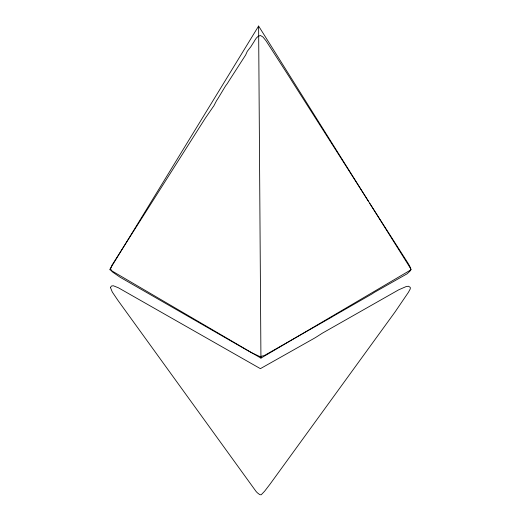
<?xml version="1.0" encoding="UTF-8"?>
<svg xmlns="http://www.w3.org/2000/svg" width="521" height="521" viewBox="0 0 521 521"><rect width="100%" height="100%" fill="white"/><g stroke="black" fill="none" stroke-linecap="round" stroke-linejoin="round"><path stroke-width="0.78" d="M258.611 26.05L109.703 269.624L260.936 358.116L411.297 269.624L258.611 26.05L260.936 358.116M368.419 201.249L291.187 79.954A50.824 50.824 0 0 1 290.471 78.736L266.042 40.807L262.929 36.978L260.435 35.487C256.104 36.06 254.678 41.38 252.301 44.389A99.941 99.941 0 0 1 250.816 46.779L247.455 51.097A1.661 1.661 0 0 0 247.228 51.442L245.665 54.959L228.589 81.491A30.492 30.492 0 0 1 227.944 82.572A32.68 32.68 0 0 1 227.019 83.972L225.678 85.744A13.579 13.579 0 0 0 225.157 86.577L218.195 98.156A130.25 130.25 0 0 0 216.391 100.95L213.844 105.88A1.602 1.602 0 0 1 213.551 106.336A1.329 1.329 0 0 1 213.363 106.505L205.267 118.26L111.768 265.528L110.576 268.777L112.197 271.767L119.999 277.172L247.065 350.229A166.792 166.792 0 0 0 251.578 352.717L259.927 356.598L264.342 355.543L331.838 317.048A21.133 21.133 0 0 0 332.352 316.735A15.806 15.806 0 0 0 333.036 316.28L371.44 294.274A49.137 49.137 0 0 0 372.372 293.694L373.453 292.971A11.319 11.319 0 0 1 374.319 292.392L407.201 273.753L410.157 270.946L410.607 268.96L409.923 266.55L408.171 263.424L369.617 203.164M110.452 287.527L112.302 292.047L117.805 300.2L256.019 491.368A20.671 20.671 0 0 0 257.478 492.899L259.719 494.624L261.177 494.807L264.629 491.192L269.982 484.23L395.133 311.845L408.405 292.34L410.288 288.888L410.255 287.338L408.425 286.244L406.133 286.576L398.656 289.839L322.558 333.062L316.149 337.146A84.317 84.317 0 0 1 314.241 338.285A104.903 104.903 0 0 1 312.815 339.099L260.389 368.653L118.313 287.748L113.246 285.736L111.416 286.062L110.452 287.527"/></g></svg>
